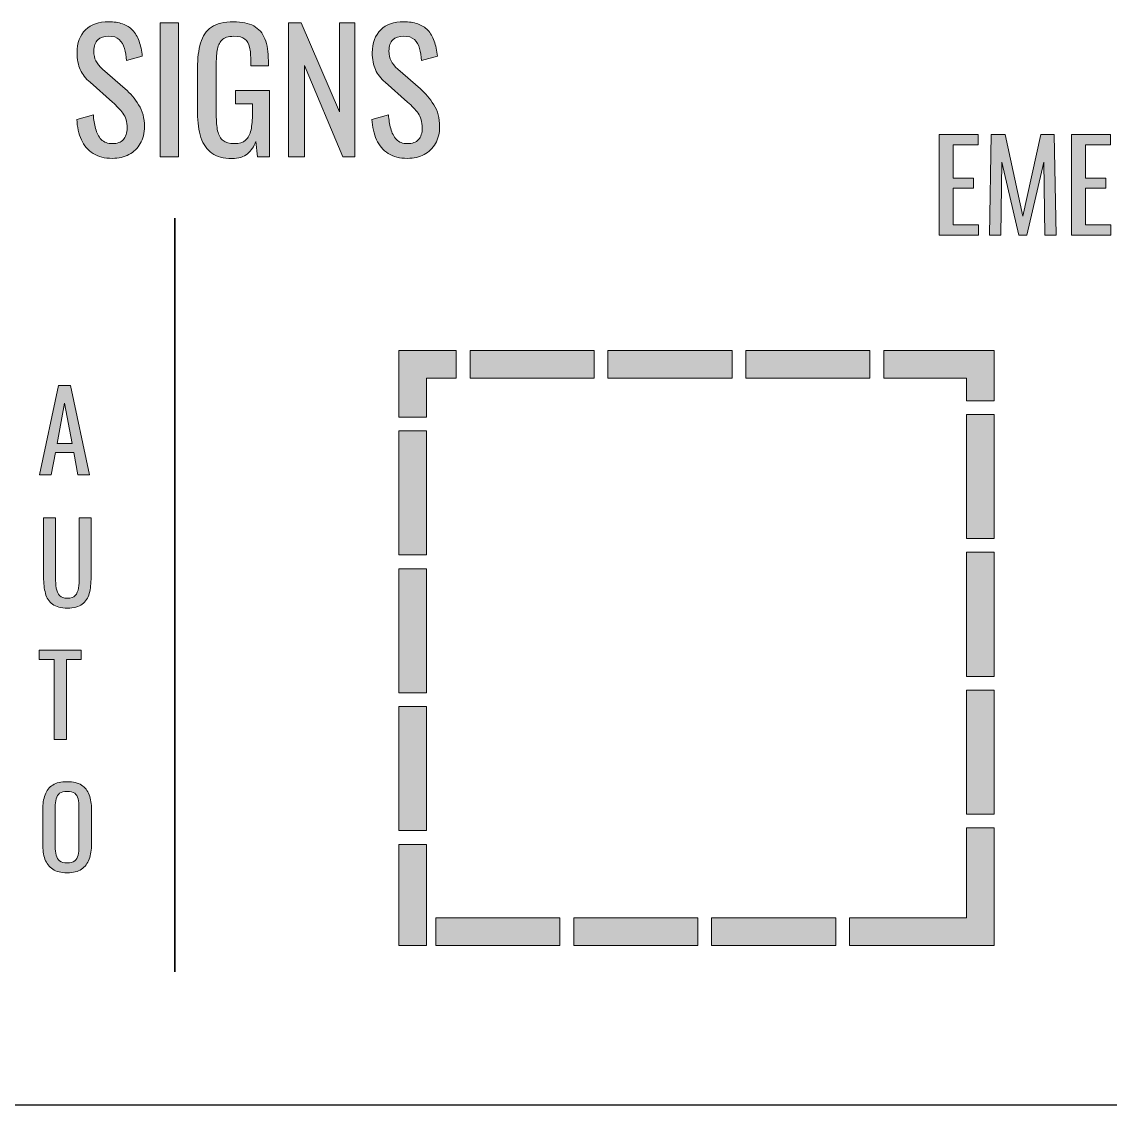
# Model space of a CAD drawing. Header units: inches. Extents: x 0 to 612, y 267 to 525.
# Drawn here: x 450 to 528.9, y 267 to 345.6 of the extents above; entities that cross this region are included whole.
import ezdxf

# ---------------------------------------------------------------- set-up
doc = ezdxf.new("R2010")
doc.units = ezdxf.units.IN
doc.header["$MEASUREMENT"] = 0
for name, color, linetype in [('LINES', 7, 'Continuous'), ('Luzes_Furos v34_0', 7, 'Continuous'), ('TEXT', 7, 'Continuous')]:
    doc.layers.add(name, color=color, linetype=linetype)

# ---------------------------------------------------------------- blocks, each defined once
blk = doc.blocks.new('block 30')
at = {"layer": 'Luzes_Furos v34_0', "color": 7, "lineweight": 25}
blk.add_lwpolyline([(611.847, 266.978), (0.118, 266.978)], dxfattribs=at)
blk = doc.blocks.new('block 112')
at = {"layer": 'TEXT'}
h = blk.add_hatch(color=7, dxfattribs=at)
h.dxf.hatch_style = 2
edge = h.paths.add_edge_path()
edge.add_spline(control_points=[(450.586, 335.68), (450.025, 335.68), (449.56, 335.8), (449.188, 336.04), (448.815, 336.28), (448.534, 336.611), (448.342, 337.036), (448.149, 337.46), (448.038, 337.952), (448.006, 338.512), (448.006, 338.512), (449.206, 338.836), (449.206, 338.836), (449.229, 338.492), (449.284, 338.16), (449.368, 337.84), (449.452, 337.52), (449.59, 337.258), (449.782, 337.054), (449.974, 336.85), (450.242, 336.748), (450.586, 336.748), (450.938, 336.748), (451.204, 336.846), (451.384, 337.042), (451.563, 337.237), (451.654, 337.52), (451.654, 337.888), (451.654, 338.328), (451.554, 338.682), (451.354, 338.95), (451.153, 339.218), (450.901, 339.487), (450.598, 339.76), (450.598, 339.76), (448.966, 341.2), (448.966, 341.2), (448.646, 341.479), (448.41, 341.786), (448.258, 342.118), (448.105, 342.45), (448.03, 342.859), (448.03, 343.348), (448.03, 344.06), (448.233, 344.611), (448.642, 345.004), (449.05, 345.396), (449.605, 345.592), (450.31, 345.592), (450.693, 345.592), (451.031, 345.542), (451.324, 345.441), (451.616, 345.342), (451.859, 345.188), (452.056, 344.979), (452.252, 344.771), (452.408, 344.51), (452.523, 344.193), (452.64, 343.878), (452.718, 343.508), (452.758, 343.084), (452.758, 343.084), (451.605, 342.771), (451.605, 342.771), (451.582, 343.092), (451.534, 343.386), (451.462, 343.654), (451.39, 343.922), (451.264, 344.138), (451.084, 344.302), (450.904, 344.466), (450.646, 344.548), (450.31, 344.548), (449.974, 344.548), (449.712, 344.458), (449.523, 344.278), (449.336, 344.098), (449.242, 343.832), (449.242, 343.479), (449.242, 343.184), (449.292, 342.939), (449.392, 342.748), (449.492, 342.556), (449.653, 342.359), (449.878, 342.16), (449.878, 342.16), (451.521, 340.72), (451.521, 340.72), (451.89, 340.399), (452.214, 340.018), (452.494, 339.574), (452.773, 339.13), (452.914, 338.604), (452.914, 337.996), (452.914, 337.516), (452.813, 337.102), (452.614, 336.754), (452.414, 336.406), (452.14, 336.14), (451.792, 335.956), (451.443, 335.771), (451.042, 335.68), (450.586, 335.68)], knot_values=[0, 0, 0, 0, 1, 1, 1, 2, 2, 2, 3, 3, 3, 4, 4, 4, 5, 5, 5, 6, 6, 6, 7, 7, 7, 8, 8, 8, 9, 9, 9, 10, 10, 10, 11, 11, 11, 12, 12, 12, 13, 13, 13, 14, 14, 14, 15, 15, 15, 16, 16, 16, 17, 17, 17, 18, 18, 18, 19, 19, 19, 20, 20, 20, 21, 21, 21, 22, 22, 22, 23, 23, 23, 24, 24, 24, 25, 25, 25, 26, 26, 26, 27, 27, 27, 28, 28, 28, 29, 29, 29, 30, 30, 30, 31, 31, 31, 32, 32, 32, 33, 33, 33, 34, 34, 34, 34], degree=3, periodic=0)
h = blk.add_hatch(color=7, dxfattribs=at)
h.dxf.hatch_style = 2
h.paths.add_polyline_path([(454.042, 335.788), (454.042, 345.508), (455.374, 345.508), (455.374, 335.788)])
h = blk.add_hatch(color=7, dxfattribs=at)
h.dxf.hatch_style = 2
edge = h.paths.add_edge_path()
edge.add_spline(control_points=[(459.261, 335.668), (458.653, 335.668), (458.167, 335.798), (457.803, 336.058), (457.439, 336.317), (457.175, 336.695), (457.011, 337.191), (456.847, 337.688), (456.766, 338.284), (456.766, 338.979), (456.766, 338.979), (456.766, 342.231), (456.766, 342.231), (456.766, 342.943), (456.839, 343.55), (456.987, 344.05), (457.135, 344.55), (457.399, 344.932), (457.779, 345.196), (458.159, 345.46), (458.689, 345.592), (459.369, 345.592), (459.978, 345.592), (460.467, 345.49), (460.839, 345.286), (461.211, 345.082), (461.481, 344.77), (461.649, 344.35), (461.817, 343.93), (461.901, 343.399), (461.901, 342.76), (461.901, 342.76), (461.901, 342.399), (461.901, 342.399), (461.901, 342.399), (460.629, 342.399), (460.629, 342.399), (460.629, 342.399), (460.629, 342.7), (460.629, 342.7), (460.629, 343.124), (460.602, 343.47), (460.545, 343.738), (460.489, 344.006), (460.375, 344.206), (460.203, 344.338), (460.031, 344.47), (459.761, 344.536), (459.394, 344.536), (458.993, 344.536), (458.703, 344.443), (458.523, 344.26), (458.343, 344.076), (458.231, 343.826), (458.188, 343.51), (458.144, 343.193), (458.121, 342.836), (458.121, 342.436), (458.121, 342.436), (458.121, 338.836), (458.121, 338.836), (458.121, 338.372), (458.155, 337.983), (458.224, 337.672), (458.291, 337.359), (458.421, 337.128), (458.613, 336.976), (458.806, 336.824), (459.077, 336.748), (459.43, 336.748), (459.781, 336.748), (460.053, 336.832), (460.245, 337), (460.438, 337.168), (460.569, 337.416), (460.642, 337.744), (460.713, 338.072), (460.749, 338.479), (460.749, 338.968), (460.749, 338.968), (460.749, 339.64), (460.749, 339.64), (460.749, 339.64), (459.514, 339.64), (459.514, 339.64), (459.514, 339.64), (459.514, 340.6), (459.514, 340.6), (459.514, 340.6), (461.974, 340.6), (461.974, 340.6), (461.974, 340.6), (461.974, 335.788), (461.974, 335.788), (461.974, 335.788), (461.121, 335.788), (461.121, 335.788), (461.121, 335.788), (460.989, 336.904), (460.989, 336.904), (460.861, 336.544), (460.661, 336.248), (460.39, 336.016), (460.117, 335.784), (459.741, 335.668), (459.261, 335.668)], knot_values=[0, 0, 0, 0, 1, 1, 1, 2, 2, 2, 3, 3, 3, 4, 4, 4, 5, 5, 5, 6, 6, 6, 7, 7, 7, 8, 8, 8, 9, 9, 9, 10, 10, 10, 11, 11, 11, 12, 12, 12, 13, 13, 13, 14, 14, 14, 15, 15, 15, 16, 16, 16, 17, 17, 17, 18, 18, 18, 19, 19, 19, 20, 20, 20, 21, 21, 21, 22, 22, 22, 23, 23, 23, 24, 24, 24, 25, 25, 25, 26, 26, 26, 27, 27, 27, 28, 28, 28, 29, 29, 29, 30, 30, 30, 31, 31, 31, 32, 32, 32, 33, 33, 33, 34, 34, 34, 35, 35, 35, 35], degree=3, periodic=0)
h = blk.add_hatch(color=7, dxfattribs=at)
h.dxf.hatch_style = 2
h.paths.add_polyline_path([(463.365, 335.788), (463.365, 345.508), (464.289, 345.508), (467.049, 339.052), (467.049, 345.508), (468.177, 345.508), (468.177, 335.788), (467.313, 335.788), (464.518, 342.424), (464.518, 335.788)])
h = blk.add_hatch(color=7, dxfattribs=at)
h.dxf.hatch_style = 2
edge = h.paths.add_edge_path()
edge.add_spline(control_points=[(471.993, 335.68), (471.433, 335.68), (470.967, 335.8), (470.595, 336.04), (470.223, 336.28), (469.941, 336.611), (469.749, 337.036), (469.557, 337.46), (469.445, 337.952), (469.413, 338.512), (469.413, 338.512), (470.613, 338.836), (470.613, 338.836), (470.637, 338.492), (470.691, 338.16), (470.775, 337.84), (470.859, 337.52), (470.997, 337.258), (471.189, 337.054), (471.381, 336.85), (471.649, 336.748), (471.993, 336.748), (472.345, 336.748), (472.611, 336.846), (472.791, 337.042), (472.971, 337.237), (473.062, 337.52), (473.062, 337.888), (473.062, 338.328), (472.961, 338.682), (472.761, 338.95), (472.561, 339.218), (472.309, 339.487), (472.005, 339.76), (472.005, 339.76), (470.373, 341.2), (470.373, 341.2), (470.053, 341.479), (469.817, 341.786), (469.665, 342.118), (469.513, 342.45), (469.438, 342.859), (469.438, 343.348), (469.438, 344.06), (469.641, 344.611), (470.049, 345.004), (470.457, 345.396), (471.013, 345.592), (471.717, 345.592), (472.101, 345.592), (472.438, 345.542), (472.731, 345.441), (473.023, 345.342), (473.267, 345.188), (473.463, 344.979), (473.659, 344.771), (473.815, 344.51), (473.931, 344.193), (474.047, 343.878), (474.125, 343.508), (474.165, 343.084), (474.165, 343.084), (473.013, 342.771), (473.013, 342.771), (472.989, 343.092), (472.941, 343.386), (472.869, 343.654), (472.797, 343.922), (472.671, 344.138), (472.491, 344.302), (472.312, 344.466), (472.053, 344.548), (471.717, 344.548), (471.381, 344.548), (471.119, 344.458), (470.931, 344.278), (470.743, 344.098), (470.649, 343.832), (470.649, 343.479), (470.649, 343.184), (470.699, 342.939), (470.799, 342.748), (470.899, 342.556), (471.061, 342.359), (471.285, 342.16), (471.285, 342.16), (472.929, 340.72), (472.929, 340.72), (473.297, 340.399), (473.621, 340.018), (473.901, 339.574), (474.181, 339.13), (474.321, 338.604), (474.321, 337.996), (474.321, 337.516), (474.221, 337.102), (474.021, 336.754), (473.821, 336.406), (473.547, 336.14), (473.199, 335.956), (472.851, 335.771), (472.449, 335.68), (471.993, 335.68)], knot_values=[0, 0, 0, 0, 1, 1, 1, 2, 2, 2, 3, 3, 3, 4, 4, 4, 5, 5, 5, 6, 6, 6, 7, 7, 7, 8, 8, 8, 9, 9, 9, 10, 10, 10, 11, 11, 11, 12, 12, 12, 13, 13, 13, 14, 14, 14, 15, 15, 15, 16, 16, 16, 17, 17, 17, 18, 18, 18, 19, 19, 19, 20, 20, 20, 21, 21, 21, 22, 22, 22, 23, 23, 23, 24, 24, 24, 25, 25, 25, 26, 26, 26, 27, 27, 27, 28, 28, 28, 29, 29, 29, 30, 30, 30, 31, 31, 31, 32, 32, 32, 33, 33, 33, 34, 34, 34, 34], degree=3, periodic=0)
at = {"layer": 'TEXT', "lineweight": 0}
for points in [[(454.042, 335.788), (454.042, 345.508), (455.374, 345.508), (455.374, 335.788), (454.042, 335.788)], [(463.365, 335.788), (463.365, 345.508), (464.289, 345.508), (467.049, 339.052), (467.049, 345.508), (468.177, 345.508), (468.177, 335.788), (467.313, 335.788), (464.518, 342.424), (464.518, 335.788), (463.365, 335.788)]]:
    blk.add_lwpolyline(points, dxfattribs=at)
for points, knots in [([(450.586, 335.68), (450.025, 335.68), (449.56, 335.8), (449.188, 336.04), (448.815, 336.28), (448.534, 336.611), (448.342, 337.036), (448.149, 337.46), (448.038, 337.952), (448.006, 338.512), (448.006, 338.512), (449.206, 338.836), (449.206, 338.836), (449.229, 338.492), (449.284, 338.16), (449.368, 337.84), (449.452, 337.52), (449.59, 337.258), (449.782, 337.054), (449.974, 336.85), (450.242, 336.748), (450.586, 336.748), (450.938, 336.748), (451.204, 336.846), (451.384, 337.042), (451.563, 337.237), (451.654, 337.52), (451.654, 337.888), (451.654, 338.328), (451.554, 338.682), (451.354, 338.95), (451.153, 339.218), (450.901, 339.487), (450.598, 339.76), (450.598, 339.76), (448.966, 341.2), (448.966, 341.2), (448.646, 341.479), (448.41, 341.786), (448.258, 342.118), (448.105, 342.45), (448.03, 342.859), (448.03, 343.348), (448.03, 344.06), (448.233, 344.611), (448.642, 345.004), (449.05, 345.396), (449.605, 345.592), (450.31, 345.592), (450.693, 345.592), (451.031, 345.542), (451.324, 345.441), (451.616, 345.342), (451.859, 345.188), (452.056, 344.979), (452.252, 344.771), (452.408, 344.51), (452.523, 344.193), (452.64, 343.878), (452.718, 343.508), (452.758, 343.084), (452.758, 343.084), (451.605, 342.771), (451.605, 342.771), (451.582, 343.092), (451.534, 343.386), (451.462, 343.654), (451.39, 343.922), (451.264, 344.138), (451.084, 344.302), (450.904, 344.466), (450.646, 344.548), (450.31, 344.548), (449.974, 344.548), (449.712, 344.458), (449.523, 344.278), (449.336, 344.098), (449.242, 343.832), (449.242, 343.479), (449.242, 343.184), (449.292, 342.939), (449.392, 342.748), (449.492, 342.556), (449.653, 342.359), (449.878, 342.16), (449.878, 342.16), (451.521, 340.72), (451.521, 340.72), (451.89, 340.399), (452.214, 340.018), (452.494, 339.574), (452.773, 339.13), (452.914, 338.604), (452.914, 337.996), (452.914, 337.516), (452.813, 337.102), (452.614, 336.754), (452.414, 336.406), (452.14, 336.14), (451.792, 335.956), (451.443, 335.771), (451.042, 335.68), (450.586, 335.68)], [0, 0, 0, 0, 1, 1, 1, 2, 2, 2, 3, 3, 3, 4, 4, 4, 5, 5, 5, 6, 6, 6, 7, 7, 7, 8, 8, 8, 9, 9, 9, 10, 10, 10, 11, 11, 11, 12, 12, 12, 13, 13, 13, 14, 14, 14, 15, 15, 15, 16, 16, 16, 17, 17, 17, 18, 18, 18, 19, 19, 19, 20, 20, 20, 21, 21, 21, 22, 22, 22, 23, 23, 23, 24, 24, 24, 25, 25, 25, 26, 26, 26, 27, 27, 27, 28, 28, 28, 29, 29, 29, 30, 30, 30, 31, 31, 31, 32, 32, 32, 33, 33, 33, 34, 34, 34, 34]), ([(459.261, 335.668), (458.653, 335.668), (458.167, 335.798), (457.803, 336.058), (457.439, 336.317), (457.175, 336.695), (457.011, 337.191), (456.847, 337.688), (456.766, 338.284), (456.766, 338.979), (456.766, 338.979), (456.766, 342.231), (456.766, 342.231), (456.766, 342.943), (456.839, 343.55), (456.987, 344.05), (457.135, 344.55), (457.399, 344.932), (457.779, 345.196), (458.159, 345.46), (458.689, 345.592), (459.369, 345.592), (459.978, 345.592), (460.467, 345.49), (460.839, 345.286), (461.211, 345.082), (461.481, 344.77), (461.649, 344.35), (461.817, 343.93), (461.901, 343.399), (461.901, 342.76), (461.901, 342.76), (461.901, 342.399), (461.901, 342.399), (461.901, 342.399), (460.629, 342.399), (460.629, 342.399), (460.629, 342.399), (460.629, 342.7), (460.629, 342.7), (460.629, 343.124), (460.602, 343.47), (460.545, 343.738), (460.489, 344.006), (460.375, 344.206), (460.203, 344.338), (460.031, 344.47), (459.761, 344.536), (459.394, 344.536), (458.993, 344.536), (458.703, 344.443), (458.523, 344.26), (458.343, 344.076), (458.231, 343.826), (458.188, 343.51), (458.144, 343.193), (458.121, 342.836), (458.121, 342.436), (458.121, 342.436), (458.121, 338.836), (458.121, 338.836), (458.121, 338.372), (458.155, 337.983), (458.224, 337.672), (458.291, 337.359), (458.421, 337.128), (458.613, 336.976), (458.806, 336.824), (459.077, 336.748), (459.43, 336.748), (459.781, 336.748), (460.053, 336.832), (460.245, 337), (460.438, 337.168), (460.569, 337.416), (460.642, 337.744), (460.713, 338.072), (460.749, 338.479), (460.749, 338.968), (460.749, 338.968), (460.749, 339.64), (460.749, 339.64), (460.749, 339.64), (459.514, 339.64), (459.514, 339.64), (459.514, 339.64), (459.514, 340.6), (459.514, 340.6), (459.514, 340.6), (461.974, 340.6), (461.974, 340.6), (461.974, 340.6), (461.974, 335.788), (461.974, 335.788), (461.974, 335.788), (461.121, 335.788), (461.121, 335.788), (461.121, 335.788), (460.989, 336.904), (460.989, 336.904), (460.861, 336.544), (460.661, 336.248), (460.39, 336.016), (460.117, 335.784), (459.741, 335.668), (459.261, 335.668)], [0, 0, 0, 0, 1, 1, 1, 2, 2, 2, 3, 3, 3, 4, 4, 4, 5, 5, 5, 6, 6, 6, 7, 7, 7, 8, 8, 8, 9, 9, 9, 10, 10, 10, 11, 11, 11, 12, 12, 12, 13, 13, 13, 14, 14, 14, 15, 15, 15, 16, 16, 16, 17, 17, 17, 18, 18, 18, 19, 19, 19, 20, 20, 20, 21, 21, 21, 22, 22, 22, 23, 23, 23, 24, 24, 24, 25, 25, 25, 26, 26, 26, 27, 27, 27, 28, 28, 28, 29, 29, 29, 30, 30, 30, 31, 31, 31, 32, 32, 32, 33, 33, 33, 34, 34, 34, 35, 35, 35, 35]), ([(471.993, 335.68), (471.433, 335.68), (470.967, 335.8), (470.595, 336.04), (470.223, 336.28), (469.941, 336.611), (469.749, 337.036), (469.557, 337.46), (469.445, 337.952), (469.413, 338.512), (469.413, 338.512), (470.613, 338.836), (470.613, 338.836), (470.637, 338.492), (470.691, 338.16), (470.775, 337.84), (470.859, 337.52), (470.997, 337.258), (471.189, 337.054), (471.381, 336.85), (471.649, 336.748), (471.993, 336.748), (472.345, 336.748), (472.611, 336.846), (472.791, 337.042), (472.971, 337.237), (473.062, 337.52), (473.062, 337.888), (473.062, 338.328), (472.961, 338.682), (472.761, 338.95), (472.561, 339.218), (472.309, 339.487), (472.005, 339.76), (472.005, 339.76), (470.373, 341.2), (470.373, 341.2), (470.053, 341.479), (469.817, 341.786), (469.665, 342.118), (469.513, 342.45), (469.438, 342.859), (469.438, 343.348), (469.438, 344.06), (469.641, 344.611), (470.049, 345.004), (470.457, 345.396), (471.013, 345.592), (471.717, 345.592), (472.101, 345.592), (472.438, 345.542), (472.731, 345.441), (473.023, 345.342), (473.267, 345.188), (473.463, 344.979), (473.659, 344.771), (473.815, 344.51), (473.931, 344.193), (474.047, 343.878), (474.125, 343.508), (474.165, 343.084), (474.165, 343.084), (473.013, 342.771), (473.013, 342.771), (472.989, 343.092), (472.941, 343.386), (472.869, 343.654), (472.797, 343.922), (472.671, 344.138), (472.491, 344.302), (472.312, 344.466), (472.053, 344.548), (471.717, 344.548), (471.381, 344.548), (471.119, 344.458), (470.931, 344.278), (470.743, 344.098), (470.649, 343.832), (470.649, 343.479), (470.649, 343.184), (470.699, 342.939), (470.799, 342.748), (470.899, 342.556), (471.061, 342.359), (471.285, 342.16), (471.285, 342.16), (472.929, 340.72), (472.929, 340.72), (473.297, 340.399), (473.621, 340.018), (473.901, 339.574), (474.181, 339.13), (474.321, 338.604), (474.321, 337.996), (474.321, 337.516), (474.221, 337.102), (474.021, 336.754), (473.821, 336.406), (473.547, 336.14), (473.199, 335.956), (472.851, 335.771), (472.449, 335.68), (471.993, 335.68)], [0, 0, 0, 0, 1, 1, 1, 2, 2, 2, 3, 3, 3, 4, 4, 4, 5, 5, 5, 6, 6, 6, 7, 7, 7, 8, 8, 8, 9, 9, 9, 10, 10, 10, 11, 11, 11, 12, 12, 12, 13, 13, 13, 14, 14, 14, 15, 15, 15, 16, 16, 16, 17, 17, 17, 18, 18, 18, 19, 19, 19, 20, 20, 20, 21, 21, 21, 22, 22, 22, 23, 23, 23, 24, 24, 24, 25, 25, 25, 26, 26, 26, 27, 27, 27, 28, 28, 28, 29, 29, 29, 30, 30, 30, 31, 31, 31, 32, 32, 32, 33, 33, 33, 34, 34, 34, 34])]:
    blk.add_open_spline(points, degree=3, knots=knots, dxfattribs=at)
blk = doc.blocks.new('block 162')
at = {"layer": 'TEXT'}
h = blk.add_hatch(color=7, dxfattribs=at)
h.dxf.hatch_style = 2
h.paths.add_polyline_path([(451.26, 312.718), (452.636, 319.198), (453.508, 319.198), (454.892, 312.718), (454.036, 312.718), (453.739, 314.35), (452.42, 314.35), (452.107, 312.718)])
h.paths.add_polyline_path([(452.54, 314.998), (453.62, 314.998), (453.075, 317.918)])
h = blk.add_hatch(color=7, dxfattribs=at)
h.dxf.hatch_style = 2
edge = h.paths.add_edge_path()
edge.add_spline(control_points=[(453.283, 303.046), (452.814, 303.046), (452.454, 303.14), (452.204, 303.326), (451.953, 303.513), (451.782, 303.775), (451.691, 304.114), (451.601, 304.452), (451.556, 304.849), (451.556, 305.302), (451.556, 305.302), (451.556, 309.598), (451.556, 309.598), (451.556, 309.598), (452.42, 309.598), (452.42, 309.598), (452.42, 309.598), (452.42, 305.262), (452.42, 305.262), (452.42, 304.984), (452.438, 304.731), (452.476, 304.502), (452.513, 304.272), (452.595, 304.091), (452.72, 303.958), (452.845, 303.824), (453.033, 303.758), (453.283, 303.758), (453.54, 303.758), (453.729, 303.824), (453.852, 303.958), (453.975, 304.091), (454.055, 304.272), (454.092, 304.502), (454.129, 304.731), (454.147, 304.984), (454.147, 305.262), (454.147, 305.262), (454.147, 309.598), (454.147, 309.598), (454.147, 309.598), (455.004, 309.598), (455.004, 309.598), (455.004, 309.598), (455.004, 305.302), (455.004, 305.302), (455.004, 304.849), (454.958, 304.452), (454.867, 304.114), (454.777, 303.775), (454.607, 303.513), (454.359, 303.326), (454.111, 303.14), (453.753, 303.046), (453.283, 303.046)], knot_values=[0, 0, 0, 0, 1, 1, 1, 2, 2, 2, 3, 3, 3, 4, 4, 4, 5, 5, 5, 6, 6, 6, 7, 7, 7, 8, 8, 8, 9, 9, 9, 10, 10, 10, 11, 11, 11, 12, 12, 12, 13, 13, 13, 14, 14, 14, 15, 15, 15, 16, 16, 16, 17, 17, 17, 18, 18, 18, 18], degree=3, periodic=0)
h = blk.add_hatch(color=7, dxfattribs=at)
h.dxf.hatch_style = 2
h.paths.add_polyline_path([(452.323, 293.518), (452.323, 299.326), (451.228, 299.326), (451.228, 299.998), (454.292, 299.998), (454.292, 299.326), (453.228, 299.326), (453.228, 293.518)])
h = blk.add_hatch(color=7, dxfattribs=at)
h.dxf.hatch_style = 2
edge = h.paths.add_edge_path()
edge.add_spline(control_points=[(453.268, 283.847), (452.83, 283.847), (452.48, 283.932), (452.22, 284.103), (451.958, 284.272), (451.771, 284.517), (451.659, 284.834), (451.548, 285.151), (451.491, 285.523), (451.491, 285.95), (451.491, 285.95), (451.491, 288.406), (451.491, 288.406), (451.491, 288.833), (451.549, 289.199), (451.664, 289.506), (451.778, 289.812), (451.965, 290.048), (452.224, 290.21), (452.482, 290.373), (452.83, 290.454), (453.268, 290.454), (453.705, 290.454), (454.052, 290.371), (454.308, 290.206), (454.563, 290.041), (454.749, 289.807), (454.863, 289.502), (454.979, 289.198), (455.036, 288.833), (455.036, 288.406), (455.036, 288.406), (455.036, 285.942), (455.036, 285.942), (455.036, 285.521), (454.979, 285.153), (454.863, 284.838), (454.749, 284.523), (454.563, 284.279), (454.308, 284.106), (454.052, 283.933), (453.705, 283.847), (453.268, 283.847)], knot_values=[0, 0, 0, 0, 1, 1, 1, 2, 2, 2, 3, 3, 3, 4, 4, 4, 5, 5, 5, 6, 6, 6, 7, 7, 7, 8, 8, 8, 9, 9, 9, 10, 10, 10, 11, 11, 11, 12, 12, 12, 13, 13, 13, 14, 14, 14, 14], degree=3, periodic=0)
edge = h.paths.add_edge_path()
edge.add_spline(control_points=[(453.268, 284.559), (453.508, 284.559), (453.688, 284.607), (453.812, 284.706), (453.935, 284.805), (454.017, 284.943), (454.06, 285.122), (454.103, 285.301), (454.124, 285.51), (454.124, 285.75), (454.124, 285.75), (454.124, 288.59), (454.124, 288.59), (454.124, 288.83), (454.103, 289.037), (454.06, 289.21), (454.017, 289.384), (453.935, 289.517), (453.812, 289.61), (453.688, 289.703), (453.508, 289.75), (453.268, 289.75), (453.027, 289.75), (452.845, 289.703), (452.72, 289.61), (452.595, 289.517), (452.511, 289.384), (452.468, 289.21), (452.425, 289.037), (452.403, 288.83), (452.403, 288.59), (452.403, 288.59), (452.403, 285.75), (452.403, 285.75), (452.403, 285.51), (452.425, 285.301), (452.468, 285.122), (452.511, 284.943), (452.595, 284.805), (452.72, 284.706), (452.845, 284.607), (453.027, 284.559), (453.268, 284.559)], knot_values=[0, 0, 0, 0, 1, 1, 1, 2, 2, 2, 3, 3, 3, 4, 4, 4, 5, 5, 5, 6, 6, 6, 7, 7, 7, 8, 8, 8, 9, 9, 9, 10, 10, 10, 11, 11, 11, 12, 12, 12, 13, 13, 13, 14, 14, 14, 14], degree=3, periodic=0)
at = {"layer": 'TEXT', "lineweight": 0}
for points in [[(451.26, 312.718), (452.636, 319.198), (453.508, 319.198), (454.892, 312.718), (454.036, 312.718), (453.739, 314.35), (452.42, 314.35), (452.107, 312.718), (451.26, 312.718)], [(452.54, 314.998), (453.62, 314.998), (453.075, 317.918), (452.54, 314.998)], [(452.323, 293.518), (452.323, 299.326), (451.228, 299.326), (451.228, 299.998), (454.292, 299.998), (454.292, 299.326), (453.228, 299.326), (453.228, 293.518), (452.323, 293.518)]]:
    blk.add_lwpolyline(points, dxfattribs=at)
for points, knots in [([(453.283, 303.046), (452.814, 303.046), (452.454, 303.14), (452.204, 303.326), (451.953, 303.513), (451.782, 303.775), (451.691, 304.114), (451.601, 304.452), (451.556, 304.849), (451.556, 305.302), (451.556, 305.302), (451.556, 309.598), (451.556, 309.598), (451.556, 309.598), (452.42, 309.598), (452.42, 309.598), (452.42, 309.598), (452.42, 305.262), (452.42, 305.262), (452.42, 304.984), (452.438, 304.731), (452.476, 304.502), (452.513, 304.272), (452.595, 304.091), (452.72, 303.958), (452.845, 303.824), (453.033, 303.758), (453.283, 303.758), (453.54, 303.758), (453.729, 303.824), (453.852, 303.958), (453.975, 304.091), (454.055, 304.272), (454.092, 304.502), (454.129, 304.731), (454.147, 304.984), (454.147, 305.262), (454.147, 305.262), (454.147, 309.598), (454.147, 309.598), (454.147, 309.598), (455.004, 309.598), (455.004, 309.598), (455.004, 309.598), (455.004, 305.302), (455.004, 305.302), (455.004, 304.849), (454.958, 304.452), (454.867, 304.114), (454.777, 303.775), (454.607, 303.513), (454.359, 303.326), (454.111, 303.14), (453.753, 303.046), (453.283, 303.046)], [0, 0, 0, 0, 1, 1, 1, 2, 2, 2, 3, 3, 3, 4, 4, 4, 5, 5, 5, 6, 6, 6, 7, 7, 7, 8, 8, 8, 9, 9, 9, 10, 10, 10, 11, 11, 11, 12, 12, 12, 13, 13, 13, 14, 14, 14, 15, 15, 15, 16, 16, 16, 17, 17, 17, 18, 18, 18, 18]), ([(453.268, 283.847), (452.83, 283.847), (452.48, 283.932), (452.22, 284.103), (451.958, 284.272), (451.771, 284.517), (451.659, 284.834), (451.548, 285.151), (451.491, 285.523), (451.491, 285.95), (451.491, 285.95), (451.491, 288.406), (451.491, 288.406), (451.491, 288.833), (451.549, 289.199), (451.664, 289.506), (451.778, 289.812), (451.965, 290.048), (452.224, 290.21), (452.482, 290.373), (452.83, 290.454), (453.268, 290.454), (453.705, 290.454), (454.052, 290.371), (454.308, 290.206), (454.563, 290.041), (454.749, 289.807), (454.863, 289.502), (454.979, 289.198), (455.036, 288.833), (455.036, 288.406), (455.036, 288.406), (455.036, 285.942), (455.036, 285.942), (455.036, 285.521), (454.979, 285.153), (454.863, 284.838), (454.749, 284.523), (454.563, 284.279), (454.308, 284.106), (454.052, 283.933), (453.705, 283.847), (453.268, 283.847)], [0, 0, 0, 0, 1, 1, 1, 2, 2, 2, 3, 3, 3, 4, 4, 4, 5, 5, 5, 6, 6, 6, 7, 7, 7, 8, 8, 8, 9, 9, 9, 10, 10, 10, 11, 11, 11, 12, 12, 12, 13, 13, 13, 14, 14, 14, 14]), ([(453.268, 284.559), (453.508, 284.559), (453.688, 284.607), (453.812, 284.706), (453.935, 284.805), (454.017, 284.943), (454.06, 285.122), (454.103, 285.301), (454.124, 285.51), (454.124, 285.75), (454.124, 285.75), (454.124, 288.59), (454.124, 288.59), (454.124, 288.83), (454.103, 289.037), (454.06, 289.21), (454.017, 289.384), (453.935, 289.517), (453.812, 289.61), (453.688, 289.703), (453.508, 289.75), (453.268, 289.75), (453.027, 289.75), (452.845, 289.703), (452.72, 289.61), (452.595, 289.517), (452.511, 289.384), (452.468, 289.21), (452.425, 289.037), (452.403, 288.83), (452.403, 288.59), (452.403, 288.59), (452.403, 285.75), (452.403, 285.75), (452.403, 285.51), (452.425, 285.301), (452.468, 285.122), (452.511, 284.943), (452.595, 284.805), (452.72, 284.706), (452.845, 284.607), (453.027, 284.559), (453.268, 284.559)], [0, 0, 0, 0, 1, 1, 1, 2, 2, 2, 3, 3, 3, 4, 4, 4, 5, 5, 5, 6, 6, 6, 7, 7, 7, 8, 8, 8, 9, 9, 9, 10, 10, 10, 11, 11, 11, 12, 12, 12, 13, 13, 13, 14, 14, 14, 14])]:
    blk.add_open_spline(points, degree=3, knots=knots, dxfattribs=at)
blk = doc.blocks.new('block 164')
at = {"layer": 'TEXT'}
h = blk.add_hatch(color=7, dxfattribs=at)
h.dxf.hatch_style = 2
h.paths.add_polyline_path([(516.515, 330.118), (516.515, 337.408), (519.341, 337.408), (519.341, 336.652), (517.532, 336.652), (517.532, 334.24), (518.999, 334.24), (518.999, 333.52), (517.532, 333.52), (517.532, 330.847), (519.359, 330.847), (519.359, 330.118)])
h = blk.add_hatch(color=7, dxfattribs=at)
h.dxf.hatch_style = 2
h.paths.add_polyline_path([(520.16, 330.118), (520.295, 337.408), (521.294, 337.408), (522.581, 331.495), (523.877, 337.408), (524.867, 337.408), (525.002, 330.118), (524.183, 330.118), (524.103, 335.41), (522.869, 330.118), (522.293, 330.118), (521.069, 335.41), (520.988, 330.118)])
h = blk.add_hatch(color=7, dxfattribs=at)
h.dxf.hatch_style = 2
h.paths.add_polyline_path([(526.118, 330.118), (526.118, 337.408), (528.944, 337.408), (528.944, 336.652), (527.135, 336.652), (527.135, 334.24), (528.602, 334.24), (528.602, 333.52), (527.135, 333.52), (527.135, 330.847), (528.962, 330.847), (528.962, 330.118)])
h = blk.add_hatch(color=7, dxfattribs=at)
h.dxf.hatch_style = 2
edge = h.paths.add_edge_path()
edge.add_spline(control_points=[(529.781, 330.118), (529.781, 330.118), (529.781, 337.408), (529.781, 337.408), (529.781, 337.408), (531.248, 337.408), (531.248, 337.408), (531.734, 337.408), (532.136, 337.344), (532.454, 337.215), (532.772, 337.085), (533.008, 336.878), (533.16, 336.594), (533.313, 336.309), (533.39, 335.935), (533.39, 335.473), (533.39, 335.19), (533.36, 334.935), (533.3, 334.703), (533.24, 334.473), (533.144, 334.277), (533.012, 334.118), (532.88, 333.959), (532.706, 333.844), (532.49, 333.771), (532.49, 333.771), (533.525, 330.118), (533.525, 330.118), (533.525, 330.118), (532.544, 330.118), (532.544, 330.118), (532.544, 330.118), (531.59, 333.538), (531.59, 333.538), (531.59, 333.538), (530.798, 333.538), (530.798, 333.538), (530.798, 333.538), (530.798, 330.118), (530.798, 330.118), (530.798, 330.118), (529.781, 330.118), (529.781, 330.118)], knot_values=[0, 0, 0, 0, 1, 1, 1, 2, 2, 2, 3, 3, 3, 4, 4, 4, 5, 5, 5, 6, 6, 6, 7, 7, 7, 8, 8, 8, 9, 9, 9, 10, 10, 10, 11, 11, 11, 12, 12, 12, 13, 13, 13, 14, 14, 14, 14], degree=3, periodic=0)
edge = h.paths.add_edge_path()
edge.add_spline(control_points=[(530.798, 334.267), (530.798, 334.267), (531.186, 334.267), (531.186, 334.267), (531.473, 334.267), (531.707, 334.303), (531.887, 334.375), (532.067, 334.447), (532.199, 334.57), (532.283, 334.744), (532.367, 334.918), (532.409, 335.161), (532.409, 335.473), (532.409, 335.898), (532.331, 336.206), (532.175, 336.396), (532.019, 336.584), (531.71, 336.679), (531.248, 336.679), (531.248, 336.679), (530.798, 336.679), (530.798, 336.679), (530.798, 336.679), (530.798, 334.267), (530.798, 334.267)], knot_values=[0, 0, 0, 0, 1, 1, 1, 2, 2, 2, 3, 3, 3, 4, 4, 4, 5, 5, 5, 6, 6, 6, 7, 7, 7, 8, 8, 8, 8], degree=3, periodic=0)
h = blk.add_hatch(color=7, dxfattribs=at)
h.dxf.hatch_style = 2
h.paths.add_polyline_path([(536.513, 330.118), (536.513, 337.408), (539.339, 337.408), (539.339, 336.652), (537.53, 336.652), (537.53, 334.24), (538.997, 334.24), (538.997, 333.52), (537.53, 333.52), (537.53, 330.847), (539.357, 330.847), (539.357, 330.118)])
h = blk.add_hatch(color=7, dxfattribs=at)
h.dxf.hatch_style = 2
h.paths.add_polyline_path([(539.727, 330.118), (541.247, 333.934), (539.753, 337.408), (540.698, 337.408), (541.805, 334.834), (542.813, 337.408), (543.758, 337.408), (542.229, 333.853), (543.83, 330.118), (542.885, 330.118), (541.697, 332.863), (540.671, 330.118)])
h = blk.add_hatch(color=7, dxfattribs=at)
h.dxf.hatch_style = 2
h.paths.add_polyline_path([(544.568, 330.118), (544.568, 337.408), (545.567, 337.408), (545.567, 330.118)])
h = blk.add_hatch(color=7, dxfattribs=at)
h.dxf.hatch_style = 2
h.paths.add_polyline_path([(547.547, 330.118), (547.547, 336.652), (546.313, 336.652), (546.313, 337.408), (549.761, 337.408), (549.761, 336.652), (548.563, 336.652), (548.563, 330.118)])
h = blk.add_hatch(color=7, dxfattribs=at)
h.dxf.hatch_style = 2
h.paths.add_polyline_path([(552.523, 330.118), (552.523, 337.408), (553.541, 337.408), (553.541, 330.847), (555.403, 330.847), (555.403, 330.118)])
h = blk.add_hatch(color=7, dxfattribs=at)
h.dxf.hatch_style = 2
h.paths.add_polyline_path([(556.7, 330.118), (556.7, 336.652), (555.467, 336.652), (555.467, 337.408), (558.914, 337.408), (558.914, 336.652), (557.717, 336.652), (557.717, 330.118)])
at = {"layer": 'TEXT', "lineweight": 0}
for points in [[(516.515, 330.118), (516.515, 337.408), (519.341, 337.408), (519.341, 336.652), (517.532, 336.652), (517.532, 334.24), (518.999, 334.24), (518.999, 333.52), (517.532, 333.52), (517.532, 330.847), (519.359, 330.847), (519.359, 330.118), (516.515, 330.118)], [(520.16, 330.118), (520.295, 337.408), (521.294, 337.408), (522.581, 331.495), (523.877, 337.408), (524.867, 337.408), (525.002, 330.118), (524.183, 330.118), (524.103, 335.41), (522.869, 330.118), (522.293, 330.118), (521.069, 335.41), (520.988, 330.118), (520.16, 330.118)], [(526.118, 330.118), (526.118, 337.408), (528.944, 337.408), (528.944, 336.652), (527.135, 336.652), (527.135, 334.24), (528.602, 334.24), (528.602, 333.52), (527.135, 333.52), (527.135, 330.847), (528.962, 330.847), (528.962, 330.118), (526.118, 330.118)], [(536.513, 330.118), (536.513, 337.408), (539.339, 337.408), (539.339, 336.652), (537.53, 336.652), (537.53, 334.24), (538.997, 334.24), (538.997, 333.52), (537.53, 333.52), (537.53, 330.847), (539.357, 330.847), (539.357, 330.118), (536.513, 330.118)], [(539.727, 330.118), (541.247, 333.934), (539.753, 337.408), (540.698, 337.408), (541.805, 334.834), (542.813, 337.408), (543.758, 337.408), (542.229, 333.853), (543.83, 330.118), (542.885, 330.118), (541.697, 332.863), (540.671, 330.118), (539.727, 330.118)], [(544.568, 330.118), (544.568, 337.408), (545.567, 337.408), (545.567, 330.118), (544.568, 330.118)], [(547.547, 330.118), (547.547, 336.652), (546.313, 336.652), (546.313, 337.408), (549.761, 337.408), (549.761, 336.652), (548.563, 336.652), (548.563, 330.118), (547.547, 330.118)], [(552.523, 330.118), (552.523, 337.408), (553.541, 337.408), (553.541, 330.847), (555.403, 330.847), (555.403, 330.118), (552.523, 330.118)], [(556.7, 330.118), (556.7, 336.652), (555.467, 336.652), (555.467, 337.408), (558.914, 337.408), (558.914, 336.652), (557.717, 336.652), (557.717, 330.118), (556.7, 330.118)]]:
    blk.add_lwpolyline(points, dxfattribs=at)
for points, knots in [([(529.781, 330.118), (529.781, 330.118), (529.781, 337.408), (529.781, 337.408), (529.781, 337.408), (531.248, 337.408), (531.248, 337.408), (531.734, 337.408), (532.136, 337.344), (532.454, 337.215), (532.772, 337.085), (533.008, 336.878), (533.16, 336.594), (533.313, 336.309), (533.39, 335.935), (533.39, 335.473), (533.39, 335.19), (533.36, 334.935), (533.3, 334.703), (533.24, 334.473), (533.144, 334.277), (533.012, 334.118), (532.88, 333.959), (532.706, 333.844), (532.49, 333.771), (532.49, 333.771), (533.525, 330.118), (533.525, 330.118), (533.525, 330.118), (532.544, 330.118), (532.544, 330.118), (532.544, 330.118), (531.59, 333.538), (531.59, 333.538), (531.59, 333.538), (530.798, 333.538), (530.798, 333.538), (530.798, 333.538), (530.798, 330.118), (530.798, 330.118), (530.798, 330.118), (529.781, 330.118), (529.781, 330.118)], [0, 0, 0, 0, 1, 1, 1, 2, 2, 2, 3, 3, 3, 4, 4, 4, 5, 5, 5, 6, 6, 6, 7, 7, 7, 8, 8, 8, 9, 9, 9, 10, 10, 10, 11, 11, 11, 12, 12, 12, 13, 13, 13, 14, 14, 14, 14]), ([(530.798, 334.267), (530.798, 334.267), (531.186, 334.267), (531.186, 334.267), (531.473, 334.267), (531.707, 334.303), (531.887, 334.375), (532.067, 334.447), (532.199, 334.57), (532.283, 334.744), (532.367, 334.918), (532.409, 335.161), (532.409, 335.473), (532.409, 335.898), (532.331, 336.206), (532.175, 336.396), (532.019, 336.584), (531.71, 336.679), (531.248, 336.679), (531.248, 336.679), (530.798, 336.679), (530.798, 336.679), (530.798, 336.679), (530.798, 334.267), (530.798, 334.267)], [0, 0, 0, 0, 1, 1, 1, 2, 2, 2, 3, 3, 3, 4, 4, 4, 5, 5, 5, 6, 6, 6, 7, 7, 7, 8, 8, 8, 8])]:
    blk.add_open_spline(points, degree=3, knots=knots, dxfattribs=at)

msp = doc.modelspace()

# ---------------------------------------------------------------- hatches: boundary and pattern name
at = {"layer": 'LINES'}
h = msp.add_hatch(color=7, dxfattribs=at)
h.dxf.hatch_style = 2
h.paths.add_polyline_path([(511.493, 321.741), (502.493, 321.741), (502.493, 319.741), (503.493, 319.741), (510.493, 319.741), (511.493, 319.741)])
h.paths.add_polyline_path([(501.493, 321.741), (492.493, 321.741), (492.493, 319.741), (493.493, 319.741), (500.493, 319.741), (501.493, 319.741)])
h.paths.add_polyline_path([(491.493, 321.741), (482.493, 321.741), (482.493, 319.741), (483.493, 319.741), (490.493, 319.741), (491.493, 319.741)])
edge = h.paths.add_edge_path()
edge.add_spline(control_points=[(481.493, 321.741), (481.493, 321.741), (477.332, 321.741), (477.332, 321.741), (477.332, 321.741), (477.332, 319.741), (477.332, 319.741), (477.332, 319.741), (477.332, 319.741), (477.332, 319.741), (477.332, 318.809), (477.332, 317.902), (477.332, 317.902), (477.332, 317.902), (477.332, 316.902), (477.332, 316.902), (477.332, 316.902), (479.332, 316.902), (479.332, 316.902), (479.332, 316.902), (479.332, 317.902), (479.332, 317.902), (479.332, 317.902), (479.332, 319.741), (479.332, 319.741), (479.332, 319.741), (480.493, 319.741), (480.493, 319.741), (480.493, 319.741), (481.493, 319.741), (481.493, 319.741), (481.493, 319.741), (481.493, 321.741), (481.493, 321.741), (481.493, 321.741), (481.493, 321.741), (481.493, 321.741)], knot_values=[0, 0, 0, 0, 1, 1, 1, 2, 2, 2, 3, 3, 3, 4, 4, 4, 5, 5, 5, 6, 6, 6, 7, 7, 7, 8, 8, 8, 9, 9, 9, 10, 10, 10, 11, 11, 11, 12, 12, 12, 12], degree=3, periodic=0)
h.paths.add_polyline_path([(479.332, 315.902), (477.332, 315.902), (477.332, 314.902), (477.332, 307.902), (477.332, 306.902), (479.332, 306.902), (479.332, 307.902), (479.332, 314.902)])
h.paths.add_polyline_path([(479.332, 305.902), (477.332, 305.902), (477.332, 304.902), (477.332, 297.902), (477.332, 296.902), (479.332, 296.902), (479.332, 297.902), (479.332, 304.902)])
h.paths.add_polyline_path([(479.332, 295.902), (477.332, 295.902), (477.332, 294.902), (477.332, 287.902), (477.332, 286.902), (479.332, 286.902), (479.332, 287.902), (479.332, 294.902)])
edge = h.paths.add_edge_path()
edge.add_spline(control_points=[(479.332, 285.902), (479.332, 285.902), (477.332, 285.902), (477.332, 285.902), (477.332, 285.902), (477.332, 284.902), (477.332, 284.902), (477.332, 284.902), (477.332, 278.58), (477.332, 278.58), (477.332, 278.58), (479.332, 278.58), (479.332, 278.58), (479.332, 278.58), (479.332, 278.58), (479.332, 278.58), (479.332, 278.58), (479.332, 278.58), (479.332, 278.58), (479.332, 278.58), (479.332, 278.58), (479.332, 278.58), (479.332, 278.58), (479.332, 284.902), (479.332, 284.902), (479.332, 284.902), (479.332, 285.902), (479.332, 285.902), (479.332, 285.902), (479.332, 285.902), (479.332, 285.902)], knot_values=[0, 0, 0, 0, 1, 1, 1, 2, 2, 2, 3, 3, 3, 4, 4, 4, 5, 5, 5, 6, 6, 6, 7, 7, 7, 8, 8, 8, 9, 9, 9, 10, 10, 10, 10], degree=3, periodic=0)
h.paths.add_polyline_path([(489.01, 280.58), (488.01, 280.58), (481.01, 280.58), (480.01, 280.58), (480.01, 278.58), (481.01, 278.58), (488.01, 278.58), (489.01, 278.58)])
h.paths.add_polyline_path([(499.01, 280.58), (498.01, 280.58), (491.01, 280.58), (490.01, 280.58), (490.01, 278.58), (491.01, 278.58), (498.01, 278.58), (499.01, 278.58)])
h.paths.add_polyline_path([(509.01, 280.58), (508.01, 280.58), (501.01, 280.58), (500.01, 280.58), (500.01, 278.58), (501.01, 278.58), (508.01, 278.58), (509.01, 278.58)])
h.paths.add_polyline_path([(520.493, 287.097), (518.493, 287.097), (518.493, 286.097), (518.493, 280.58), (518.01, 280.58), (511.01, 280.58), (510.01, 280.58), (510.01, 278.58), (511.01, 278.58), (518.01, 278.58), (518.493, 278.58), (520.493, 278.58)])
h.paths.add_polyline_path([(520.493, 297.097), (518.493, 297.097), (518.493, 296.097), (518.493, 289.097), (518.493, 288.097), (520.493, 288.097)])
h.paths.add_polyline_path([(520.493, 307.097), (518.493, 307.097), (518.493, 306.097), (518.493, 299.097), (518.493, 298.097), (520.493, 298.097)])
h.paths.add_polyline_path([(520.493, 317.097), (518.493, 317.097), (518.493, 316.097), (518.493, 309.097), (518.493, 308.097), (520.493, 308.097)])
h.paths.add_polyline_path([(520.493, 321.741), (512.493, 321.741), (512.493, 319.741), (513.493, 319.741), (518.493, 319.741), (518.493, 319.097), (518.493, 318.097), (520.493, 318.097)])

# ---------------------------------------------------------------- linework, layer by layer
at = {"layer": 'LINES', "color": 7, "lineweight": 35}
msp.add_lwpolyline([(461.079, 331.333), (461.079, 276.667)], dxfattribs=at)
at = {"layer": 'LINES', "lineweight": 0}
for points in [[(491.493, 321.741), (482.493, 321.741), (482.493, 319.741), (483.493, 319.741), (490.493, 319.741), (491.493, 319.741), (491.493, 321.741), (491.493, 321.741)], [(501.493, 321.741), (492.493, 321.741), (492.493, 319.741), (493.493, 319.741), (500.493, 319.741), (501.493, 319.741), (501.493, 321.741), (501.493, 321.741)], [(511.493, 321.741), (502.493, 321.741), (502.493, 319.741), (503.493, 319.741), (510.493, 319.741), (511.493, 319.741), (511.493, 321.741), (511.493, 321.741)], [(520.493, 321.741), (512.493, 321.741), (512.493, 319.741), (513.493, 319.741), (518.493, 319.741), (518.493, 319.097), (518.493, 318.097), (520.493, 318.097), (520.493, 321.741), (520.493, 321.741)], [(520.493, 317.097), (518.493, 317.097), (518.493, 316.097), (518.493, 309.097), (518.493, 308.097), (520.493, 308.097), (520.493, 317.097), (520.493, 317.097)], [(479.332, 315.902), (477.332, 315.902), (477.332, 314.902), (477.332, 307.902), (477.332, 306.902), (479.332, 306.902), (479.332, 307.902), (479.332, 314.902), (479.332, 315.902), (479.332, 315.902)], [(520.493, 307.097), (518.493, 307.097), (518.493, 306.097), (518.493, 299.097), (518.493, 298.097), (520.493, 298.097), (520.493, 307.097), (520.493, 307.097)], [(479.332, 305.902), (477.332, 305.902), (477.332, 304.902), (477.332, 297.902), (477.332, 296.902), (479.332, 296.902), (479.332, 297.902), (479.332, 304.902), (479.332, 305.902), (479.332, 305.902)], [(520.493, 297.097), (518.493, 297.097), (518.493, 296.097), (518.493, 289.097), (518.493, 288.097), (520.493, 288.097), (520.493, 297.097), (520.493, 297.097)], [(479.332, 295.902), (477.332, 295.902), (477.332, 294.902), (477.332, 287.902), (477.332, 286.902), (479.332, 286.902), (479.332, 287.902), (479.332, 294.902), (479.332, 295.902), (479.332, 295.902)], [(520.493, 287.097), (518.493, 287.097), (518.493, 286.097), (518.493, 280.58), (518.01, 280.58), (511.01, 280.58), (510.01, 280.58), (510.01, 278.58), (511.01, 278.58), (518.01, 278.58), (518.493, 278.58), (518.493, 278.58), (520.493, 278.58), (520.493, 287.097), (520.493, 287.097)], [(489.01, 280.58), (488.01, 280.58), (481.01, 280.58), (480.01, 280.58), (480.01, 278.58), (481.01, 278.58), (488.01, 278.58), (489.01, 278.58), (489.01, 280.58), (489.01, 280.58)], [(499.01, 280.58), (498.01, 280.58), (491.01, 280.58), (490.01, 280.58), (490.01, 278.58), (491.01, 278.58), (498.01, 278.58), (499.01, 278.58), (499.01, 280.58), (499.01, 280.58)], [(509.01, 280.58), (508.01, 280.58), (501.01, 280.58), (500.01, 280.58), (500.01, 278.58), (501.01, 278.58), (508.01, 278.58), (509.01, 278.58), (509.01, 280.58), (509.01, 280.58)]]:
    msp.add_lwpolyline(points, dxfattribs=at)
for points, knots in [([(481.493, 321.741), (481.493, 321.741), (477.332, 321.741), (477.332, 321.741), (477.332, 321.741), (477.332, 319.741), (477.332, 319.741), (477.332, 319.741), (477.332, 319.741), (477.332, 319.741), (477.332, 318.809), (477.332, 317.902), (477.332, 317.902), (477.332, 317.902), (477.332, 316.902), (477.332, 316.902), (477.332, 316.902), (479.332, 316.902), (479.332, 316.902), (479.332, 316.902), (479.332, 317.902), (479.332, 317.902), (479.332, 317.902), (479.332, 319.741), (479.332, 319.741), (479.332, 319.741), (480.493, 319.741), (480.493, 319.741), (480.493, 319.741), (481.493, 319.741), (481.493, 319.741), (481.493, 319.741), (481.493, 321.741), (481.493, 321.741), (481.493, 321.741), (481.493, 321.741), (481.493, 321.741)], [0, 0, 0, 0, 1, 1, 1, 2, 2, 2, 3, 3, 3, 4, 4, 4, 5, 5, 5, 6, 6, 6, 7, 7, 7, 8, 8, 8, 9, 9, 9, 10, 10, 10, 11, 11, 11, 12, 12, 12, 12]), ([(479.332, 285.902), (479.332, 285.902), (477.332, 285.902), (477.332, 285.902), (477.332, 285.902), (477.332, 284.902), (477.332, 284.902), (477.332, 284.902), (477.332, 278.58), (477.332, 278.58), (477.332, 278.58), (479.332, 278.58), (479.332, 278.58), (479.332, 278.58), (479.332, 278.58), (479.332, 278.58), (479.332, 278.58), (479.332, 278.58), (479.332, 278.58), (479.332, 278.58), (479.332, 278.58), (479.332, 278.58), (479.332, 278.58), (479.332, 284.902), (479.332, 284.902), (479.332, 284.902), (479.332, 285.902), (479.332, 285.902), (479.332, 285.902), (479.332, 285.902), (479.332, 285.902)], [0, 0, 0, 0, 1, 1, 1, 2, 2, 2, 3, 3, 3, 4, 4, 4, 5, 5, 5, 6, 6, 6, 7, 7, 7, 8, 8, 8, 9, 9, 9, 10, 10, 10, 10])]:
    msp.add_open_spline(points, degree=3, knots=knots, dxfattribs=at)

# ---------------------------------------------------------------- block references
at = {"layer": 'Luzes_Furos v34_0'}
msp.add_blockref('block 30', (0, 0), dxfattribs=at)
at = {"layer": 'TEXT'}
for name, p in [('block 112', (5.959, 0)), ('block 164', (0, 0)), ('block 162', (0, 0))]:
    msp.add_blockref(name, p, dxfattribs=at)

doc.saveas('drawing.dxf')
